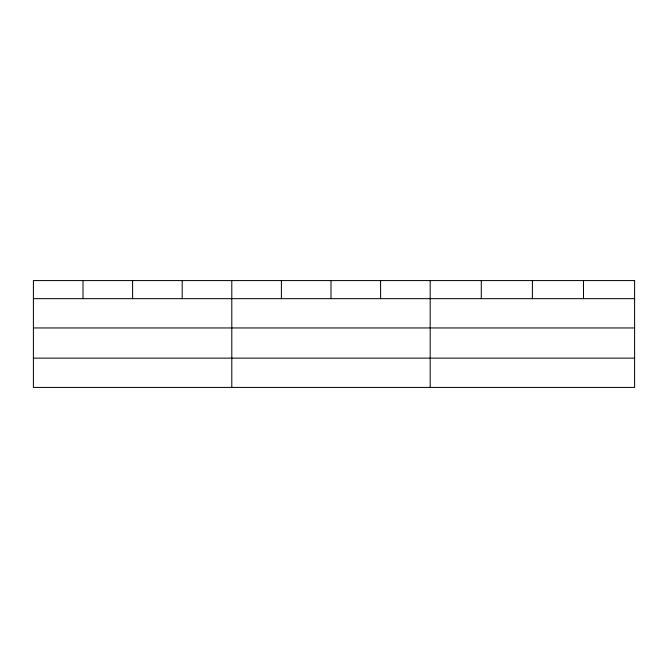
<?xml version="1.0" encoding="UTF-8"?>
<svg xmlns="http://www.w3.org/2000/svg" width="668" height="668" viewBox="0 0 668 668"><rect width="100%" height="100%" fill="white"/><g stroke="black" fill="none" stroke-linecap="round" stroke-linejoin="round"><path stroke-width="1" d="M33.4 298.663L634.6 298.663M33.4 327.955L634.6 327.955M33.4 358.131L634.6 358.131M583.498 280.577L583.498 298.663M532.396 280.577L532.396 298.663M481.294 280.577L481.294 298.663M430.192 280.577L430.192 387.423M380.593 280.577L380.593 298.663M330.994 280.577L330.994 298.663M281.395 280.577L281.395 298.663M231.796 280.577L231.796 387.423M182.197 280.577L182.197 298.663M132.598 280.577L132.598 298.663M82.999 280.577L82.999 298.663M634.6 280.577L33.4 280.577L33.4 387.423L634.6 387.423L634.6 280.577"/></g></svg>
